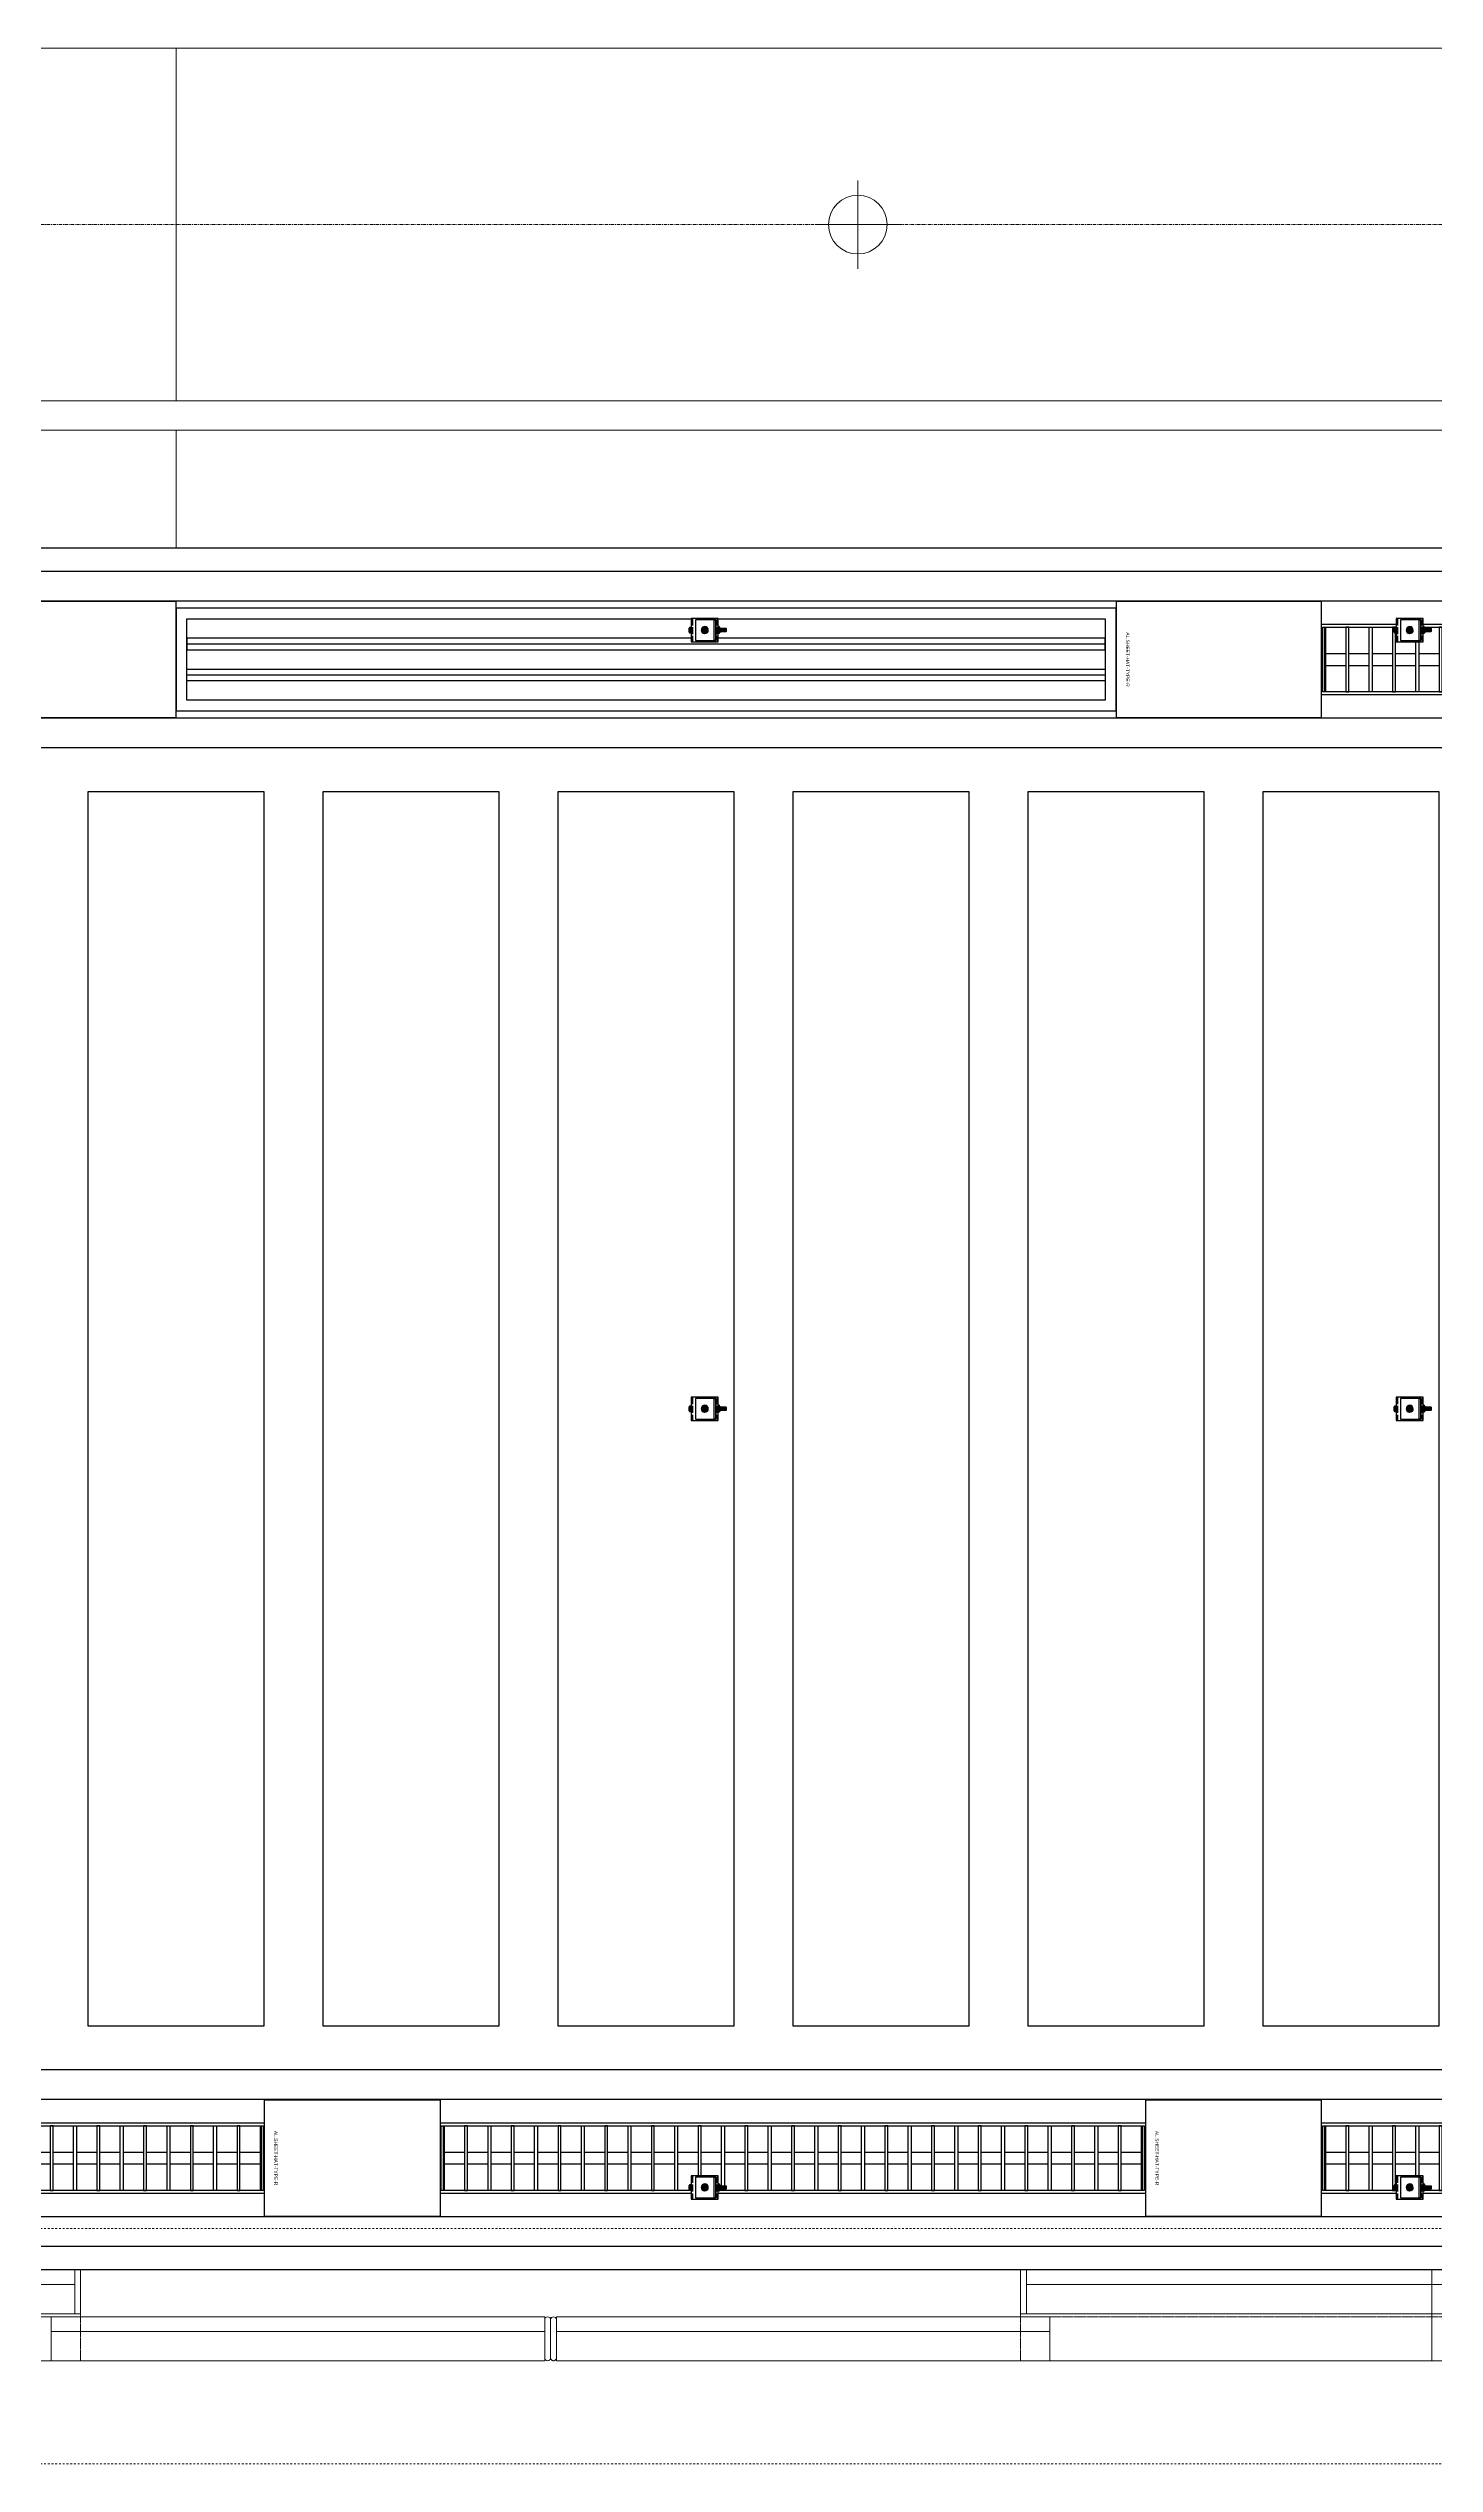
# Model space of a CAD drawing. Header units: millimetres. Extents: x -962357 to -591296, y -195428 to 59420.
# Drawn here: x -750598 to -748238, y -230 to 3880 of the extents above; entities that cross this region are included whole.
import ezdxf
from ezdxf.enums import TextEntityAlignment as Align

# ---------------------------------------------------------------- set-up
doc = ezdxf.new("R2010")
doc.units = ezdxf.units.MM
for name, pattern in [('ACAD_ISO02W100', [15, 12, -3]), ('DASH', [6.35, 3.175, -3.175]), ('DPA_Grid _ Level 100', [10, 5.5, -1.6, 1.3, -1.6]), ('DPA_Hidden 500', [1.4, 0.8, -0.6])]:
    doc.linetypes.add(name, pattern=pattern)
for name, color, linetype in [('000 - CSD_PL_001 - ASCESSORIES', 251, 'Continuous'), ('000 - H A T C H', 8, 'Continuous'), ('000 - WIPEOUT', 250, 'Continuous'), ('001 - ASCESSORIES', 251, 'Continuous'), ('008 - LIGHTING', 1, 'Continuous'), ('A04_TUBE SERIES', 2, 'Continuous'), ('A11_ALU.SOLID SHEET', 2, 'Continuous')]:
    doc.layers.add(name, color=color, linetype=linetype)
for name, color, linetype, lineweight in [('A-DETL-GENF', 2, 'Continuous', 9), ('A-GENM', 1, 'Continuous', 9), ('A-GENM-HDLN', 2, 'DPA_Hidden 500', 9), ('A-GLAZ-CURT', 2, 'Continuous', 9), ('E-LITE-EQPM', 2, 'Continuous', 9), ('Q-SPCQ', 2, 'Continuous', 9), ('Q-SPCQ-HDLN', 2, 'DASH', 9), ('S-GRID', 251, 'Continuous', 9)]:
    doc.layers.add(name, color=color, linetype=linetype, lineweight=lineweight)
doc.layers.get('000 - CSD_PL_001 - ASCESSORIES').off()

# ---------------------------------------------------------------- blocks, each defined once
blk = doc.blocks.new('System Panel - DPA-AR_Metal Ceiling Rectangular Panel-13139259-4180-01 LOWER PLATFORM LEVEL - REFLECTED CEILING PLAN')
at = {"layer": 'A-GLAZ-CURT'}
for p, q in [((-741107.4, 4129), (-743507.4, 4129)), ((-743507.4, 4129), (-743507.4, 3929)), ((-743507.4, 3929), (-743507.4, 4129)), ((-743507.4, 4129), (-741107.4, 4129)), ((-741107.4, 3929), (-741107.4, 4129)), ((-741107.4, 4129), (-741107.4, 3929)), ((-743507.4, 3929), (-741107.4, 3929)), ((-741107.4, 3929), (-743507.4, 3929))]:
    blk.add_line(p, q, dxfattribs=at)
blk = doc.blocks.new('System Panel - DPA-AR_Metal Ceiling Rectangular Panel-13139299-4180-01 LOWER PLATFORM LEVEL - REFLECTED CEILING PLAN')
at = {"layer": 'A-GLAZ-CURT'}
for p, q in [((-818782.4, 3879), (-821182.4, 3879)), ((-821182.4, 3879), (-821182.4, 3279)), ((-821182.4, 3279), (-821182.4, 3879)), ((-821182.4, 3879), (-818782.4, 3879)), ((-818782.4, 3279), (-818782.4, 3879)), ((-818782.4, 3879), (-818782.4, 3279)), ((-821182.4, 3279), (-818782.4, 3279)), ((-818782.4, 3279), (-821182.4, 3279))]:
    blk.add_line(p, q, dxfattribs=at)
blk = doc.blocks.new('*U403')
at = {"layer": 'A-GLAZ-CURT'}
for name, p in [('System Panel - DPA-AR_Metal Ceiling Rectangular Panel-13139299-4180-01 LOWER PLATFORM LEVEL - REFLECTED CEILING PLAN', (813082.4, -3579)), ('System Panel - DPA-AR_Metal Ceiling Rectangular Panel-13139299-4180-01 LOWER PLATFORM LEVEL - REFLECTED CEILING PLAN', (815482.4, -3579)), ('System Panel - DPA-AR_Metal Ceiling Rectangular Panel-13139259-4180-01 LOWER PLATFORM LEVEL - REFLECTED CEILING PLAN', (735407.4, -4479)), ('System Panel - DPA-AR_Metal Ceiling Rectangular Panel-13139259-4180-01 LOWER PLATFORM LEVEL - REFLECTED CEILING PLAN', (737807.4, -4479))]:
    blk.add_blockref(name, p, dxfattribs=at)
blk = doc.blocks.new('*U374')
at = {"layer": '001 - ASCESSORIES', "color": 0, "linetype": 'ByBlock'}
blk.add_lwpolyline([(800, 87.5), (-800, 87.5), (-800, -87.5), (800, -87.5)], close=True, dxfattribs=at)
at = {"layer": '001 - ASCESSORIES', "linetype": 'ByBlock'}
for points in [[(-781.5, 69), (781.5, 69), (781.5, -69), (-781.5, -69)], [(781.5, 36.3), (-781.5, 36.3), (-781.5, 16.3), (781.5, 16.3)], [(-781.5, -16.3), (781.5, -16.3), (781.5, -36.3), (-781.5, -36.3)]]:
    blk.add_lwpolyline(points, close=True, dxfattribs=at)
for points in [[(781.5, 26.3), (-781.5, 26.3)], [(-781.5, -26.3), (781.5, -26.3)]]:
    blk.add_lwpolyline(points, dxfattribs=at)
blk = doc.blocks.new('*U634')
at = {"color": 1}
blk.add_wipeout([(600, -60), (-600, -60), (-600, 60), (600, 60)], dxfattribs=at).dxf.layer = '000 - WIPEOUT'
at = {"layer": '001 - ASCESSORIES', "color": 0}
blk.add_lwpolyline([(600, -60), (-600, -60), (-600, 60), (600, 60)], close=True, dxfattribs=at)
at = {"layer": '001 - ASCESSORIES'}
for points in [[(-593.5, -55), (-598.5, -55), (-598.5, 55), (-593.5, 55)], [(595, -55), (-595, -55), (-595, 55), (595, 55)], [(-558.8, -55), (-553.8, -55), (-553.8, 55), (-558.8, 55)], [(-514, -55), (-519, -55), (-519, 55), (-514, 55)], [(-479.3, -55), (-474.3, -55), (-474.3, 55), (-479.3, 55)], [(-434.6, -55), (-439.6, -55), (-439.6, 55), (-434.6, 55)], [(-399.8, -55), (-394.8, -55), (-394.8, 55), (-399.8, 55)], [(-355.1, -55), (-360.1, -55), (-360.1, 55), (-355.1, 55)], [(-320.4, -55), (-315.4, -55), (-315.4, 55), (-320.4, 55)], [(-275.6, -55), (-280.6, -55), (-280.6, 55), (-275.6, 55)], [(-240.9, -55), (-235.9, -55), (-235.9, 55), (-240.9, 55)], [(-196.2, -55), (-201.2, -55), (-201.2, 55), (-196.2, 55)], [(-161.4, -55), (-156.4, -55), (-156.4, 55), (-161.4, 55)], [(-116.7, -55), (-121.7, -55), (-121.7, 55), (-116.7, 55)], [(-82, -55), (-77, -55), (-77, 55), (-82, 55)], [(-37.2, -55), (-42.2, -55), (-42.2, 55), (-37.2, 55)], [(-2.5, -55), (2.5, -55), (2.5, 55), (-2.5, 55)], [(42.2, -55), (37.2, -55), (37.2, 55), (42.2, 55)], [(77, -55), (82, -55), (82, 55), (77, 55)], [(121.7, -55), (116.7, -55), (116.7, 55), (121.7, 55)], [(156.4, -55), (161.4, -55), (161.4, 55), (156.4, 55)], [(201.2, -55), (196.2, -55), (196.2, 55), (201.2, 55)], [(235.9, -55), (240.9, -55), (240.9, 55), (235.9, 55)], [(280.6, -55), (275.6, -55), (275.6, 55), (280.6, 55)], [(315.4, -55), (320.4, -55), (320.4, 55), (315.4, 55)], [(360.1, -55), (355.1, -55), (355.1, 55), (360.1, 55)], [(394.8, -55), (399.8, -55), (399.8, 55), (394.8, 55)], [(439.6, -55), (434.6, -55), (434.6, 55), (439.6, 55)], [(474.3, -55), (479.3, -55), (479.3, 55), (474.3, 55)], [(519, -55), (514, -55), (514, 55), (519, 55)], [(553.8, -55), (558.8, -55), (558.8, 55), (553.8, 55)], [(598.5, -55), (593.5, -55), (593.5, 55), (598.5, 55)]]:
    blk.add_lwpolyline(points, close=True, dxfattribs=at)
for points in [[(-593.5, 10), (-558.8, 10)], [(-553.8, 10), (-519, 10)], [(-514, 10), (-479.3, 10)], [(-474.3, 10), (-439.6, 10)], [(-434.6, 10), (-399.8, 10)], [(-394.8, 10), (-360.1, 10)], [(-355.1, 10), (-320.4, 10)], [(-315.4, 10), (-280.6, 10)], [(-275.6, 10), (-240.9, 10)], [(-235.9, 10), (-201.2, 10)], [(-196.2, 10), (-161.4, 10)], [(-156.4, 10), (-121.7, 10)], [(-116.7, 10), (-82, 10)], [(-77, 10), (-42.2, 10)], [(-37.2, 10), (-2.5, 10)], [(2.5, 10), (37.2, 10)], [(42.2, 10), (77, 10)], [(82, 10), (116.7, 10)], [(121.7, 10), (156.4, 10)], [(161.4, 10), (196.2, 10)], [(201.2, 10), (235.9, 10)], [(240.9, 10), (275.6, 10)], [(280.6, 10), (315.4, 10)], [(320.4, 10), (355.1, 10)], [(360.1, 10), (394.8, 10)], [(399.8, 10), (434.6, 10)], [(439.6, 10), (474.3, 10)], [(479.3, 10), (514, 10)], [(519, 10), (553.8, 10)], [(558.8, 10), (593.5, 10)], [(-593.5, -10), (-558.8, -10)], [(-553.8, -10), (-519, -10)], [(-514, -10), (-479.3, -10)], [(-474.3, -10), (-439.6, -10)], [(-434.6, -10), (-399.8, -10)], [(-394.8, -10), (-360.1, -10)], [(-355.1, -10), (-320.4, -10)], [(-315.4, -10), (-280.6, -10)], [(-275.6, -10), (-240.9, -10)], [(-235.9, -10), (-201.2, -10)], [(-196.2, -10), (-161.4, -10)], [(-156.4, -10), (-121.7, -10)], [(-116.7, -10), (-82, -10)], [(-77, -10), (-42.2, -10)], [(-37.2, -10), (-2.5, -10)], [(2.5, -10), (37.2, -10)], [(42.2, -10), (77, -10)], [(82, -10), (116.7, -10)], [(121.7, -10), (156.4, -10)], [(161.4, -10), (196.2, -10)], [(201.2, -10), (235.9, -10)], [(240.9, -10), (275.6, -10)], [(280.6, -10), (315.4, -10)], [(320.4, -10), (355.1, -10)], [(360.1, -10), (394.8, -10)], [(399.8, -10), (434.6, -10)], [(439.6, -10), (474.3, -10)], [(479.3, -10), (514, -10)], [(519, -10), (553.8, -10)], [(558.8, -10), (593.5, -10)]]:
    blk.add_lwpolyline(points, dxfattribs=at)
blk = doc.blocks.new('*U499')
at = {"layer": 'A11_ALU.SOLID SHEET', "color": 0}
blk.add_lwpolyline([(350, -98.8), (350, 98.8), (0, 98.8), (0, -98.8)], close=True, dxfattribs=at)
at = {"layer": 'Defpoints', "color": 250}
blk.add_point((0, 0), dxfattribs=at)
blk.add_text('AL.SHEET-HAT-TYPE-R', height=6, rotation=270, dxfattribs=at).set_placement((15, 0), align=Align.BOTTOM_CENTER)
blk = doc.blocks.new('*U606')
blk.add_attdef('EXTR.OVL-LENGTH_', (-25, -59.1), '', height=5)
blk.add_wipeout([(-25, 0), (25, 0), (25, 67400), (-25, 67400)]).dxf.layer = '000 - WIPEOUT'
at = {"layer": 'A04_TUBE SERIES', "color": 0}
blk.add_lwpolyline([(-25, 0), (25, 0), (25, 67400), (-25, 67400)], close=True, dxfattribs=at)
blk = doc.blocks.new('*U607')
blk.add_attdef('EXTR.OVL-LENGTH_', (-25, -59.1), '', height=5)
blk.add_wipeout([(-25, 0), (25, 0), (25, 67400), (-25, 67400)]).dxf.layer = '000 - WIPEOUT'
at = {"layer": 'A04_TUBE SERIES', "color": 0}
blk.add_lwpolyline([(-25, 0), (25, 0), (25, 67400), (-25, 67400)], close=True, dxfattribs=at)
blk = doc.blocks.new('*U500')
at = {"layer": 'A11_ALU.SOLID SHEET', "color": 0}
blk.add_lwpolyline([(300, -98.8), (300, 98.8), (0, 98.8), (0, -98.8)], close=True, dxfattribs=at)
at = {"layer": 'Defpoints', "color": 250}
blk.add_point((0, 0), dxfattribs=at)
blk.add_text('AL.SHEET-HAT-TYPE-R', height=6, rotation=270, dxfattribs=at).set_placement((15, 0), align=Align.BOTTOM_CENTER)
blk = doc.blocks.new('*U605')
blk.add_attdef('EXTR.OVL-LENGTH_', (-25, -59.1), '', height=5)
blk.add_wipeout([(-25, 0), (25, 0), (25, 67400), (-25, 67400)]).dxf.layer = '000 - WIPEOUT'
at = {"layer": 'A04_TUBE SERIES', "color": 0}
blk.add_lwpolyline([(-25, 0), (25, 0), (25, 67400), (-25, 67400)], close=True, dxfattribs=at)
blk = doc.blocks.new('*U604')
blk.add_attdef('EXTR.OVL-LENGTH_', (-25, -59.1), '', height=5)
blk.add_wipeout([(-25, 0), (25, 0), (25, 67400), (-25, 67400)]).dxf.layer = '000 - WIPEOUT'
at = {"layer": 'A04_TUBE SERIES', "color": 0}
blk.add_lwpolyline([(-25, 0), (25, 0), (25, 67400), (-25, 67400)], close=True, dxfattribs=at)
blk = doc.blocks.new('*U613')
at = {"color": 3}
for points in [[(-1050, -450), (1050, -450), (1050, -750), (-1050, -750)], [(-1050, -850), (1050, -850), (1050, -1150), (-1050, -1150)], [(-1050, -1250), (1050, -1250), (1050, -1550), (-1050, -1550)], [(-1050, -1650), (1050, -1650), (1050, -1950), (-1050, -1950)], [(-1050, -2050), (1050, -2050), (1050, -2350), (-1050, -2350)], [(-1050, -2450), (1050, -2450), (1050, -2750), (-1050, -2750)]]:
    blk.add_wipeout(points, dxfattribs=at).dxf.layer = '000 - WIPEOUT'
at = {"layer": 'A11_ALU.SOLID SHEET', "color": 0, "linetype": 'ByBlock'}
for points in [[(-1050, -750), (1050, -750), (1050, -450), (-1050, -450)], [(-1050, -1150), (1050, -1150), (1050, -850), (-1050, -850)], [(-1050, -1550), (1050, -1550), (1050, -1250), (-1050, -1250)], [(-1050, -1950), (1050, -1950), (1050, -1650), (-1050, -1650)], [(-1050, -2350), (1050, -2350), (1050, -2050), (-1050, -2050)], [(-1050, -2750), (1050, -2750), (1050, -2450), (-1050, -2450)]]:
    blk.add_lwpolyline(points, close=True, dxfattribs=at)
blk = doc.blocks.new('*U5836')
blk.add_lwpolyline([(-107450, -550), (27650, -550), (27650, -3480), (-107450, -3480)], close=True)
at = {"layer": '008 - LIGHTING'}
blk.add_blockref('*U374', (-4900, -740), dxfattribs=at)
blk.add_blockref('*U374', (-4900, -740), dxfattribs=at)
blk.add_blockref('*U374', (-4900, -740), dxfattribs=at)
at = {"layer": 'A11_ALU.SOLID SHEET', "color": 1}
for name, p in [('*U499', (-6050, -740)), ('*U499', (-4100, -740)), ('*U500', (-5550, -3290)), ('*U500', (-4050, -3290))]:
    blk.add_blockref(name, p, dxfattribs=at)
at = {"layer": '008 - LIGHTING'}
for p in [(-3150, -740), (-6150, -3290), (-4650, -3290), (-3150, -3290)]:
    blk.add_blockref('*U634', p, dxfattribs=at)
at = {"layer": 'A04_TUBE SERIES', "linetype": 'ByBlock', "rotation": 270}
for name, p in [('*U607', (-39850, -615)), ('*U606', (-39850, -865)), ('*U604', (-39850, -3165)), ('*U605', (-39850, -3415))]:
    blk.add_blockref(name, p, dxfattribs=at)
at = {"layer": 'A11_ALU.SOLID SHEET', "linetype": 'ByBlock', "rotation": 90}
blk.add_blockref('*U613', (-6300, -2015), dxfattribs=at)
at = {"layer": '008 - LIGHTING'}
for p in [(-3150, -740), (-6150, -3290), (-4650, -3290), (-3150, -3290)]:
    blk.add_blockref('*U634', p, dxfattribs=at)
for p in [(-3150, -740), (-6150, -3290), (-4650, -3290), (-3150, -3290)]:
    blk.add_blockref('*U634', p, dxfattribs=at)
blk = doc.blocks.new('DPA_Speciality_PlatformScreenDoor - Length_135300-12767973-4180-01 LOWER PLATFORM LEVEL - REFLECTED CEILING PLAN')
at = {"layer": 'A-GENM'}
for p, q in [((32212.5, -250), (32402.6, -250)), ((32402.6, -250), (32212.5, -250)), ((32307.5, -250), (32217.5, -250)), ((32217.5, -250), (32307.5, -250)), ((32317.5, -250), (32407.5, -250)), ((32407.5, -250), (32317.5, -250)), ((33107.5, -250), (33017.5, -250)), ((33017.5, -250), (33107.5, -250)), ((33212.5, -250), (33022.4, -250)), ((33022.4, -250), (33212.5, -250)), ((33117.5, -250), (33207.5, -250)), ((33207.5, -250), (33117.5, -250))]:
    blk.add_line(p, q, dxfattribs=at)
at = {"layer": 'A-GENM-HDLN'}
for p, q in [((31912.5, -175), (31062.5, -175)), ((31912.5, -175), (31912.5, -250)), ((33512.5, -175), (33512.5, -250)), ((33512.5, -175), (34362.5, -175)), ((31912.5, -250), (31062.5, -250)), ((33512.5, -250), (34362.5, -250))]:
    blk.add_line(p, q, dxfattribs=at)
at = {"layer": 'Q-SPCQ'}
for p, q in [((28837.5, -175), (31212.5, -175)), ((31212.5, -175), (31212.5, -330)), ((31212.5, -175), (31912.5, -175)), ((31212.5, -330), (31212.5, -175)), ((31212.5, -200), (31212.5, -187.5)), ((31212.5, -187.5), (31212.5, -200)), ((31212.5, -305), (31212.5, -200)), ((31212.5, -200), (31212.5, -305)), ((31862.5, -175), (32702.5, -175)), ((32702.5, -175), (31862.5, -175)), ((31862.5, -175), (31862.5, -225)), ((31862.5, -225), (31862.5, -175)), ((32672.5, -175), (31892.5, -175)), ((31892.5, -175), (32672.5, -175)), ((31892.5, -175), (32672.5, -175)), ((32672.5, -175), (31892.5, -175)), ((32702.5, -225), (32702.5, -175)), ((32702.5, -225), (32702.5, -175)), ((32702.5, -180), (32702.5, -245)), ((32702.5, -245), (32702.5, -180)), ((32712.5, -245), (32712.5, -180)), ((32712.5, -180), (32712.5, -245)), ((32712.5, -180), (32712.5, -245)), ((32712.5, -245), (32712.5, -180)), ((33562.5, -175), (32722.5, -175)), ((32722.5, -175), (33562.5, -175)), ((32722.5, -175), (32722.5, -225)), ((32722.5, -175), (32722.5, -225)), ((32722.5, -245), (32722.5, -180)), ((32722.5, -180), (32722.5, -245)), ((32752.5, -175), (33532.5, -175)), ((33532.5, -175), (32752.5, -175)), ((33532.5, -175), (32752.5, -175)), ((32752.5, -175), (33532.5, -175)), ((33512.5, -175), (34212.5, -175)), ((33562.5, -225), (33562.5, -175)), ((33562.5, -175), (33562.5, -225)), ((32702.5, -225), (31862.5, -225)), ((31862.5, -225), (32702.5, -225)), ((31862.5, -250), (31862.5, -225)), ((31862.5, -250), (31862.5, -225)), ((32702.5, -225), (31862.5, -225)), ((31862.5, -225), (31862.5, -250)), ((31862.5, -250), (31862.5, -225)), ((31862.5, -225), (32702.5, -225)), ((31862.5, -225), (32702.5, -225)), ((32702.5, -225), (31862.5, -225)), ((31892.5, -225), (32672.5, -225)), ((32672.5, -225), (31892.5, -225)), ((32672.5, -225), (31892.5, -225)), ((31892.5, -225), (32672.5, -225)), ((31912.5, -225), (32652.5, -225)), ((32652.5, -225), (31912.5, -225)), ((31912.5, -225), (32652.5, -225)), ((32652.5, -225), (31912.5, -225)), ((32702.5, -225), (32702.5, -250)), ((32702.5, -250), (32702.5, -225)), ((32702.5, -250), (32702.5, -225)), ((32702.5, -225), (32702.5, -250)), ((32722.5, -225), (33562.5, -225)), ((33562.5, -225), (32722.5, -225)), ((32722.5, -250), (32722.5, -225)), ((32722.5, -225), (32722.5, -250)), ((33562.5, -225), (32722.5, -225)), ((32722.5, -225), (32722.5, -250)), ((32722.5, -250), (32722.5, -225)), ((32722.5, -225), (33562.5, -225)), ((33562.5, -225), (32722.5, -225)), ((32722.5, -225), (33562.5, -225)), ((33532.5, -225), (32752.5, -225)), ((32752.5, -225), (33532.5, -225)), ((32752.5, -225), (33532.5, -225)), ((33532.5, -225), (32752.5, -225)), ((33512.5, -225), (32772.5, -225)), ((32772.5, -225), (33512.5, -225)), ((33512.5, -225), (32772.5, -225)), ((32772.5, -225), (33512.5, -225)), ((33562.5, -225), (33562.5, -250)), ((33562.5, -225), (33562.5, -250)), ((33562.5, -250), (33562.5, -225)), ((33562.5, -225), (33562.5, -250)), ((31212.5, -255), (28837.5, -255)), ((28837.5, -255), (31212.5, -255)), ((31212.5, -255), (31902.5, -255)), ((31902.5, -255), (31212.5, -255)), ((31212.5, -255), (31212.5, -305)), ((31212.5, -305), (31212.5, -255)), ((31212.5, -305), (31212.5, -255)), ((31212.5, -255), (31212.5, -305)), ((31262.5, -255), (31852.5, -255)), ((31852.5, -255), (31262.5, -255)), ((31852.5, -255), (31272.5, -255)), ((31272.5, -255), (31852.5, -255)), ((32702.5, -250), (31862.5, -250)), ((31862.5, -250), (32702.5, -250)), ((31862.5, -250), (32702.5, -250)), ((32702.5, -250), (31862.5, -250)), ((31902.5, -255), (31902.5, -330)), ((31912.5, -255), (31902.5, -255)), ((31902.5, -255), (31912.5, -255)), ((31902.5, -330), (31902.5, -255)), ((31902.5, -305), (31902.5, -255)), ((31902.5, -305), (31902.5, -255)), ((31912.5, -250), (32652.5, -250)), ((32652.5, -250), (31912.5, -250)), ((31912.5, -250), (32652.5, -250)), ((32652.5, -250), (31912.5, -250)), ((31912.5, -330), (31912.5, -250)), ((31912.5, -250), (31912.5, -305)), ((31912.5, -330), (31912.5, -255)), ((31912.5, -255), (31912.5, -330)), ((32722.5, -250), (33562.5, -250)), ((33562.5, -250), (32722.5, -250)), ((32722.5, -250), (33562.5, -250)), ((33562.5, -250), (32722.5, -250)), ((33512.5, -250), (32772.5, -250)), ((32772.5, -250), (33512.5, -250)), ((33512.5, -250), (32772.5, -250)), ((32772.5, -250), (33512.5, -250)), ((33512.5, -305), (33512.5, -250)), ((33512.5, -250), (33512.5, -330)), ((33522.5, -255), (33512.5, -255)), ((33512.5, -255), (33512.5, -330)), ((33512.5, -330), (33512.5, -255)), ((33512.5, -255), (33522.5, -255)), ((33522.5, -330), (33522.5, -255)), ((33522.5, -255), (33522.5, -330)), ((34212.5, -255), (33522.5, -255)), ((33522.5, -255), (34212.5, -255)), ((33522.5, -255), (33522.5, -305)), ((33522.5, -255), (33522.5, -305)), ((31212.5, -305), (28837.5, -305)), ((31212.5, -305), (28837.5, -305)), ((28837.5, -305), (31212.5, -305)), ((31202.5, -305), (31212.5, -305)), ((31212.5, -317.5), (31212.5, -305)), ((31212.5, -305), (31222.5, -305)), ((31902.5, -305), (31212.5, -305)), ((31212.5, -305), (31212.5, -330)), ((31212.5, -330), (31212.5, -305)), ((31212.5, -305), (31902.5, -305)), ((31902.5, -305), (31212.5, -305)), ((31212.5, -305), (31212.5, -317.5)), ((31212.5, -330), (31212.5, -305)), ((31212.5, -305), (31212.5, -330)), ((31222.5, -305), (31902.5, -305)), ((31902.5, -305), (31222.5, -305)), ((31222.5, -305), (31902.5, -305)), ((31262.5, -305), (31852.5, -305)), ((31852.5, -305), (31262.5, -305)), ((31272.5, -305), (31852.5, -305)), ((31852.5, -305), (31272.5, -305)), ((31272.5, -305), (31852.5, -305)), ((31852.5, -305), (31272.5, -305)), ((31852.5, -305), (31272.5, -305)), ((31272.5, -305), (31852.5, -305)), ((31902.5, -330), (31902.5, -305)), ((31902.5, -330), (31902.5, -305)), ((31902.5, -305), (31902.5, -330)), ((31902.5, -330), (31902.5, -305)), ((31912.5, -305), (31912.5, -317.5)), ((33512.5, -317.5), (33512.5, -305)), ((34212.5, -305), (33522.5, -305)), ((33522.5, -305), (34202.5, -305)), ((33522.5, -305), (33522.5, -330)), ((33522.5, -305), (33522.5, -330)), ((33522.5, -305), (34202.5, -305)), ((34202.5, -305), (33522.5, -305)), ((33522.5, -330), (33522.5, -305)), ((33522.5, -305), (33522.5, -330)), ((34212.5, -305), (33522.5, -305)), ((33522.5, -305), (34212.5, -305)), ((28837.5, -330), (31212.5, -330)), ((28837.5, -330), (31212.5, -330)), ((31212.5, -330), (31202.5, -330)), ((31212.5, -330), (31912.5, -330)), ((31212.5, -330), (31902.5, -330)), ((31222.5, -330), (31212.5, -330)), ((31902.5, -330), (31222.5, -330)), ((31902.5, -330), (31222.5, -330)), ((31222.5, -330), (31902.5, -330)), ((31272.5, -330), (31852.5, -330)), ((31852.5, -330), (31272.5, -330)), ((31272.5, -330), (31852.5, -330)), ((31852.5, -330), (31272.5, -330)), ((31902.5, -330), (31912.5, -330)), ((31912.5, -330), (31902.5, -330)), ((33512.5, -330), (34212.5, -330)), ((33512.5, -330), (33522.5, -330)), ((33522.5, -330), (33512.5, -330)), ((34202.5, -330), (33522.5, -330)), ((33522.5, -330), (34212.5, -330)), ((33522.5, -330), (34202.5, -330)), ((34202.5, -330), (33522.5, -330))]:
    blk.add_line(p, q, dxfattribs=at)
for centre, start, end in [((32707.5, -180), 360, 180), ((32707.5, -180), 0, 180), ((32717.5, -180), 0, 180), ((32717.5, -180), 0, 180), ((32707.5, -245), 180, 360), ((32707.5, -245), 180, 0), ((32717.5, -245), 180, 360), ((32717.5, -245), 180, 360)]:
    blk.add_arc(centre, 5, start, end, dxfattribs=at)
at = {"layer": 'Q-SPCQ-HDLN'}
for p, q in [((135200, 0), (-100, 0)), ((135200, -330), (-100, -330)), ((135200, -400), (-100, -400))]:
    blk.add_line(p, q, dxfattribs=at)
blk = doc.blocks.new('LGF_DL_SAA_LowPower_DL1a - LGF_DL_SAA_LowPower_DL1a-8832329-4180-01 LOWER PLATFORM LEVEL - REFLECTED CEILING PLAN')
at = {"layer": 'A-DETL-GENF'}
for p, q in [((0, 75), (0, -75)), ((72.5, 0), (-72.5, 0))]:
    blk.add_line(p, q, dxfattribs=at)
blk.add_circle((0, 0), 50, dxfattribs=at)
blk = doc.blocks.new('C-1-PP19-AR-4180-01-B_20250908-040939_EXDOWNLIGHT')
at = {"layer": 'E-LITE-EQPM', "extrusion": (0, 0, -1), "rotation": 180}
blk.add_blockref('LGF_DL_SAA_LowPower_DL1a - LGF_DL_SAA_LowPower_DL1a-8832329-4180-01 LOWER PLATFORM LEVEL - REFLECTED CEILING PLAN', (4539.5, 0), dxfattribs=at)
at = {"layer": 'Q-SPCQ', "rotation": 180}
blk.add_blockref('DPA_Speciality_PlatformScreenDoor - Length_135300-12767973-4180-01 LOWER PLATFORM LEVEL - REFLECTED CEILING PLAN', (27650, -3810), dxfattribs=at)
blk = doc.blocks.new('000 - ASSCESSORIES_FAMELINE_GALV.BRACKET_FITTING_L-PROFILE_BK-08_TOP_VIEW')
at = {"linetype": 'Continuous'}
blk.add_wipeout([(-17.5, 19), (-17.5, -16), (17.5, -16), (17.5, 19)], dxfattribs=at).dxf.layer = '000 - WIPEOUT'
at = {"layer": '001 - ASCESSORIES', "linetype": 'ByBlock'}
blk.add_lwpolyline([(-17.5, 19), (17.5, 19), (17.5, 16), (-17.5, 16)], close=True, dxfattribs=at)
at = {"layer": '001 - ASCESSORIES', "color": 0, "linetype": 'Continuous'}
blk.add_lwpolyline([(-17.5, 19), (-17.5, -16), (17.5, -16), (17.5, 19)], close=True, dxfattribs=at)
at = {"layer": '001 - ASCESSORIES'}
blk.add_circle((0, 0), 3.5, dxfattribs=at)
blk = doc.blocks.new('*U492')
at = {"layer": '001 - ASCESSORIES', "color": 0}
blk.add_blockref('000 - ASSCESSORIES_FAMELINE_GALV.BRACKET_FITTING_L-PROFILE_BK-08_TOP_VIEW', (0, 0), dxfattribs=at)
blk = doc.blocks.new('000 - DYNAMIC_VIEW_ASSCESSORIES_GALV.STUD_FULL_THREAD_1-4_TOP_VIEW')
at = {"layer": '000 - H A T C H'}
h = blk.add_hatch(color=250, dxfattribs=at)
h.dxf.hatch_style = 1
edge = h.paths.add_edge_path()
edge.add_arc((0, 0), 3.18, 0, 360)
at = {"layer": '001 - ASCESSORIES', "color": 0}
blk.add_circle((0, 0), 3.18, dxfattribs=at)
blk = doc.blocks.new('*U485')
at = {"layer": '001 - ASCESSORIES', "color": 0}
blk.add_blockref('000 - DYNAMIC_VIEW_ASSCESSORIES_GALV.STUD_FULL_THREAD_1-4_TOP_VIEW', (0, 0), dxfattribs=at)
blk = doc.blocks.new('000 - ASSCESSORIES_FAMELINE_GALV.BRACKET_FITTING_U-PROFILE_BK-07_TOP_VIEW')
at = {"linetype": 'Continuous'}
blk.add_wipeout([(20, -23), (20, 23), (-20, 23), (-20, -23)], dxfattribs=at).dxf.layer = '000 - WIPEOUT'
at = {"layer": '001 - ASCESSORIES', "linetype": 'ACAD_ISO02W100'}
for p, q in [((20, 21), (-20, 21)), ((20, -21), (-20, -21))]:
    blk.add_line(p, q, dxfattribs=at)
at = {"layer": '001 - ASCESSORIES', "color": 0, "linetype": 'Continuous'}
blk.add_lwpolyline([(20, -23), (20, 23), (-20, 23), (-20, -23)], close=True, dxfattribs=at)
at = {"layer": '001 - ASCESSORIES', "linetype": 'Continuous'}
blk.add_circle((0, 0), 3.5, dxfattribs=at)
blk = doc.blocks.new('*U489')
at = {"layer": '001 - ASCESSORIES', "color": 0, "linetype": 'ByBlock'}
blk.add_blockref('000 - ASSCESSORIES_FAMELINE_GALV.BRACKET_FITTING_U-PROFILE_BK-07_TOP_VIEW', (0, 0), dxfattribs=at)
blk = doc.blocks.new('*U281')
at = {"layer": '001 - ASCESSORIES', "color": 0}
blk.add_lwpolyline([(4.6, 0), (2.3, 4), (-2.3, 4), (-4.6, 0), (-2.3, -4), (2.3, -4)], close=True, dxfattribs=at)
at = {"layer": '001 - ASCESSORIES', "color": 8}
blk.add_circle((0, 0), 3.85, dxfattribs=at)
at = {"layer": '001 - ASCESSORIES', "color": 0}
blk.add_circle((0, 0), 2.6, dxfattribs=at)
blk = doc.blocks.new('*U639')
at = {"layer": '000 - CSD_PL_001 - ASCESSORIES', "color": 0, "rotation": 270}
blk.add_blockref('*U281', (0, 0), dxfattribs=at)
blk = doc.blocks.new('*U308')
at = {"layer": '001 - ASCESSORIES'}
blk.add_lwpolyline([(-0.3, -4.5), (-0.3, -2.5, -19.949874), (0.3, -2.5), (0.3, -4.5)], format="xyb", dxfattribs=at)
blk.add_arc((0, 0), 4.5, 273.1847, 266.8153, dxfattribs=at)
blk = doc.blocks.new('000 - ASSCESSORIES_SPRING_WASHER_M5_TOP_VIEW')
at = {"color": 6}
blk.add_blockref('*U308', (0, 0), dxfattribs=at)
blk = doc.blocks.new('*U641')
at = {"color": 6}
blk.add_blockref('000 - ASSCESSORIES_SPRING_WASHER_M5_TOP_VIEW', (0, 0), dxfattribs=at)
blk = doc.blocks.new('*U307')
at = {"layer": '001 - ASCESSORIES'}
blk.add_lwpolyline([(-0.3, -6), (-0.3, -2.5, -19.949874), (0.2, -2.5), (0.2, -6)], format="xyb", dxfattribs=at)
blk.add_arc((0, 0), 6, 273.1847, 266.8153, dxfattribs=at)
blk = doc.blocks.new('000 - ASSCESSORIES_WASHER_M5_TOP_VIEW')
at = {"color": 6}
blk.add_blockref('*U307', (0, 0), dxfattribs=at)
blk = doc.blocks.new('*U640')
at = {"color": 6}
blk.add_blockref('000 - ASSCESSORIES_WASHER_M5_TOP_VIEW', (0, 0), dxfattribs=at)
blk = doc.blocks.new('*U282')
at = {"color": 1}
for p, q in [((-3.5, 3.5), (3.5, 3.5)), ((-3.5, 0), (3.5, 0))]:
    blk.add_line(p, q, dxfattribs=at)
at = {"color": 0}
for points in [[(-2.3, 3.2, 0.249855), (-4.6, 3.2), (-4.6, 0.3, 0.249855), (-2.3, 0.3)], [(2.3, 3.2, 0.062432), (0, 3.5, 0.062432), (-2.3, 3.2), (-2.3, 0.3, 0.061701), (0, 0, 0.061701), (2.3, 0.3)], [(4.6, 3.2, 0.249855), (2.3, 3.2), (2.3, 0.3, 0.249855), (4.6, 0.3)]]:
    blk.add_lwpolyline(points, format="xyb", close=True, dxfattribs=at)
blk = doc.blocks.new('*U296')
at = {"layer": '000 - H A T C H'}
h = blk.add_hatch(dxfattribs=at)
h.set_pattern_fill('ANSI35', color=8, scale=4, angle=65)
h.set_pattern_definition([(110, (-0.5, 0), (-0.939693, -0.34202), []), (110, (-0.2012, 0.6409), (-0.939693, -0.34202), [1.25, -0.25, 0, -0.25])])
h.paths.add_polyline_path([(0, -2.5), (59.5, -2.5), (59.5, 2.5), (0, 2.5)])
at = {"color": 8}
blk.add_line((59.5, -2.5), (59.5, 2.5), dxfattribs=at)
at = {"color": 1}
blk.add_lwpolyline([(59.5, 2.5), (0, 2.5), (0, -2.5), (59.5, -2.5), (60, -2), (60, 2)], close=True, dxfattribs=at)
blk = doc.blocks.new('*U448')
at = {"layer": '000 - H A T C H'}
h = blk.add_hatch(color=250, dxfattribs=at)
h.dxf.hatch_style = 1
edge = h.paths.add_edge_path()
edge.add_line((-0.3, -4.6), (-3.2, -4.6))
edge.add_arc((-1, -3.5), 2.45, 180, 208.0569, ccw=False)
edge.add_line((-3.5, -3.5), (-3.5, 0))
edge.add_arc((5.9, 0), 9.36, 179.9761, 180.0239, ccw=False)
edge.add_line((-3.5, 0), (-3.5, 0))
edge.add_arc((5.9, 0), 9.36, 179.9761, 180.0239, ccw=False)
edge.add_line((-3.5, 0), (-3.5, 3.5))
edge.add_arc((-1, 3.5), 2.45, 151.9431, 180, ccw=False)
edge.add_line((-3.2, 4.6), (-0.3, 4.6))
edge.add_arc((-2.5, 3.5), 2.45, 360, 388.0569, ccw=False)
edge.add_line((0, 3.5), (0, -3.5))
edge.add_arc((-2.5, -3.5), 2.45, 331.9431, 360, ccw=False)
blk.add_blockref('*U296', (0, 0))
at = {"layer": '001 - ASCESSORIES', "rotation": 90}
blk.add_blockref('*U282', (0, 0), dxfattribs=at)
blk = doc.blocks.new('*U306')
blk.add_wipeout([(-6, 0.65), (6, 0.65), (6, -0.65), (-6, -0.65)]).dxf.layer = '000 - WIPEOUT'
at = {"layer": '001 - ASCESSORIES'}
blk.add_lwpolyline([(-6, 0.65), (6, 0.65), (6, -0.65), (-6, -0.65)], close=True, dxfattribs=at)
blk.add_wipeout([(0.1, -0.65), (6, -0.65), (6, 0.65), (0.1, 0.65)]).dxf.layer = '000 - WIPEOUT'
blk.add_wipeout([(-0.1, -0.65), (-6, -0.65), (-6, 0.65), (-0.1, 0.65)]).dxf.layer = '000 - WIPEOUT'
for points in [[(-0.1, -0.65), (-6, -0.65), (-6, 0.65), (-0.1, 0.65)], [(0.1, -0.65), (6, -0.65), (6, 0.65), (0.1, 0.65)]]:
    blk.add_lwpolyline(points, close=True, dxfattribs=at)
blk = doc.blocks.new('000 - ASSCESSORIES_WASHER_M5_FRONT-SIDE-BACK_VIEW')
at = {"color": 6}
blk.add_blockref('*U306', (0, 0), dxfattribs=at)
blk = doc.blocks.new('*U637')
at = {"color": 6}
blk.add_blockref('000 - ASSCESSORIES_WASHER_M5_FRONT-SIDE-BACK_VIEW', (0, 0), dxfattribs=at)
blk = doc.blocks.new('*U309')
blk.add_wipeout([(-4.5, 0.65), (4.5, 0.65), (4.5, -0.65), (-4.5, -0.65)]).dxf.layer = '000 - WIPEOUT'
at = {"layer": '001 - ASCESSORIES'}
blk.add_lwpolyline([(-4.5, 0.65), (4.5, 0.65), (4.5, -0.65), (-4.5, -0.65)], close=True, dxfattribs=at)
blk.add_wipeout([(0.1, -0.95), (4.5, -0.65), (4.5, 0.65), (0.1, 0.35)]).dxf.layer = '000 - WIPEOUT'
blk.add_wipeout([(-0.1, -0.35), (-4.5, -0.65), (-4.5, 0.65), (-0.1, 0.95)]).dxf.layer = '000 - WIPEOUT'
for points in [[(-0.1, -0.35), (-4.5, -0.65), (-4.5, 0.65), (-0.1, 0.95)], [(0.1, -0.95), (4.5, -0.65), (4.5, 0.65), (0.1, 0.35)]]:
    blk.add_lwpolyline(points, close=True, dxfattribs=at)
blk = doc.blocks.new('000 - ASSCESSORIES_SPRING_WASHER_M5_FRONT-SIDE-BACK_VIEW')
at = {"color": 6}
blk.add_blockref('*U309', (0, 0), dxfattribs=at)
blk = doc.blocks.new('*U638')
at = {"color": 6}
blk.add_blockref('000 - ASSCESSORIES_SPRING_WASHER_M5_FRONT-SIDE-BACK_VIEW', (0, 0), dxfattribs=at)
blk = doc.blocks.new('*U486')
at = {"layer": '001 - ASCESSORIES'}
blk.add_blockref('*U448', (-23, 0), dxfattribs=at)
at = {"layer": '001 - ASCESSORIES', "color": 6, "rotation": 180}
for name in ['*U640', '*U641']:
    blk.add_blockref(name, (0, 0), dxfattribs=at)
at = {"layer": '001 - ASCESSORIES', "color": 2, "rotation": 270}
blk.add_blockref('*U639', (0, 0), dxfattribs=at)
blk.add_blockref('*U639', (0, 0), dxfattribs=at)
at = {"layer": '001 - ASCESSORIES', "color": 0, "rotation": 90}
blk.add_blockref('*U489', (0, 0), dxfattribs=at)
at = {"layer": '001 - ASCESSORIES', "color": 0, "rotation": 270}
blk.add_blockref('*U492', (0, 0), dxfattribs=at)
at = {"layer": '001 - ASCESSORIES', "color": 6}
for name in ['*U640', '*U641']:
    blk.add_blockref(name, (0, 0), dxfattribs=at)
at = {"layer": '001 - ASCESSORIES', "color": 2, "rotation": 90}
blk.add_blockref('*U639', (0, 0), dxfattribs=at)
blk.add_blockref('*U639', (0, 0), dxfattribs=at)
at = {"layer": '001 - ASCESSORIES', "color": 1}
blk.add_blockref('*U485', (0, 0), dxfattribs=at)
at = {"layer": '001 - ASCESSORIES', "rotation": 90}
blk.add_blockref('*U637', (23.65, 0), dxfattribs=at)
blk.add_blockref('*U638', (25.25, 0), dxfattribs=at)
blk = doc.blocks.new('C-1-PP19-AR-4180-01-B_20250903-141828_ERROR_HANGING')
at = {"layer": '000 - CSD_PL_001 - ASCESSORIES', "linetype": 'ByBlock'}
for p in [(-4800, -690), (-3600, -690), (-4800, -2015), (-3600, -2015), (-4800, -3340), (-3600, -3340)]:
    blk.add_blockref('*U486', p, dxfattribs=at)

msp = doc.modelspace()

# ---------------------------------------------------------------- linework, layer by layer
at = {"layer": 'S-GRID', "linetype": 'DPA_Grid _ Level 100'}
msp.add_line((-602984.2, 3580), (-957857, 3580), dxfattribs=at)

# ---------------------------------------------------------------- block references
msp.add_blockref('*U403', (-744680, 3580))

# ---------------------------------------------------------------- next in the draw order: block references
msp.add_blockref('*U5836', (-744680, 3580))

# ---------------------------------------------------------------- next in the draw order: block references
msp.add_blockref('C-1-PP19-AR-4180-01-B_20250908-040939_EXDOWNLIGHT', (-744680, 3580))

# ---------------------------------------------------------------- next in the draw order: block references
msp.add_blockref('C-1-PP19-AR-4180-01-B_20250903-141828_ERROR_HANGING', (-744680, 3580))

doc.saveas('drawing.dxf')
